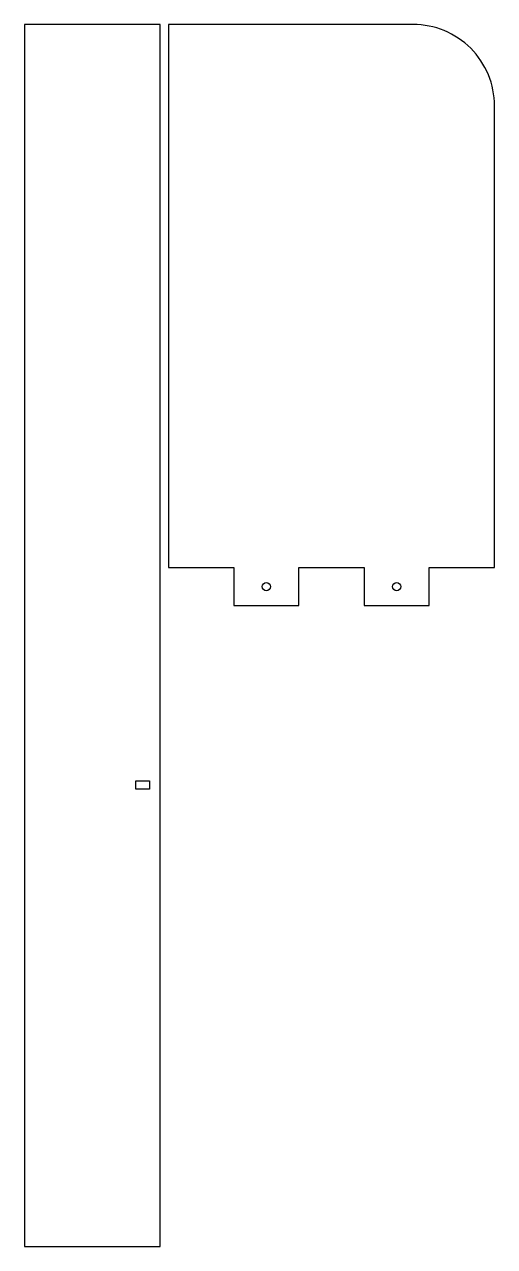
# Model space of a CAD drawing. Header units: millimetres. Extents: x -173 to 0, y -225 to 225.
import ezdxf

# ---------------------------------------------------------------- set-up
doc = ezdxf.new("R2010")
doc.units = ezdxf.units.MM
doc.layers.get('0').update_dxf_attribs({"linetype": 'CONTINUOUS'})

msp = doc.modelspace()

# ---------------------------------------------------------------- linework, layer by layer
for points in [[(-123, 225), (-173, 225), (-173, -225), (-123, -225)], [(-132, -53.55), (-127, -53.55), (-127, -56.55), (-132, -56.55)]]:
    msp.add_lwpolyline(points, close=True)
msp.add_lwpolyline([(0, 195, 0.414214), (-30, 225), (-120, 225), (-120, 25), (-96, 25), (-96, 11), (-72, 11), (-72, 25), (-48, 25), (-48, 11), (-24, 11), (-24, 25), (0, 25)], format="xyb", close=True)
for centre in [(-84, 18), (-36, 18)]:
    msp.add_circle(centre, 1.5)

doc.saveas('drawing.dxf')
